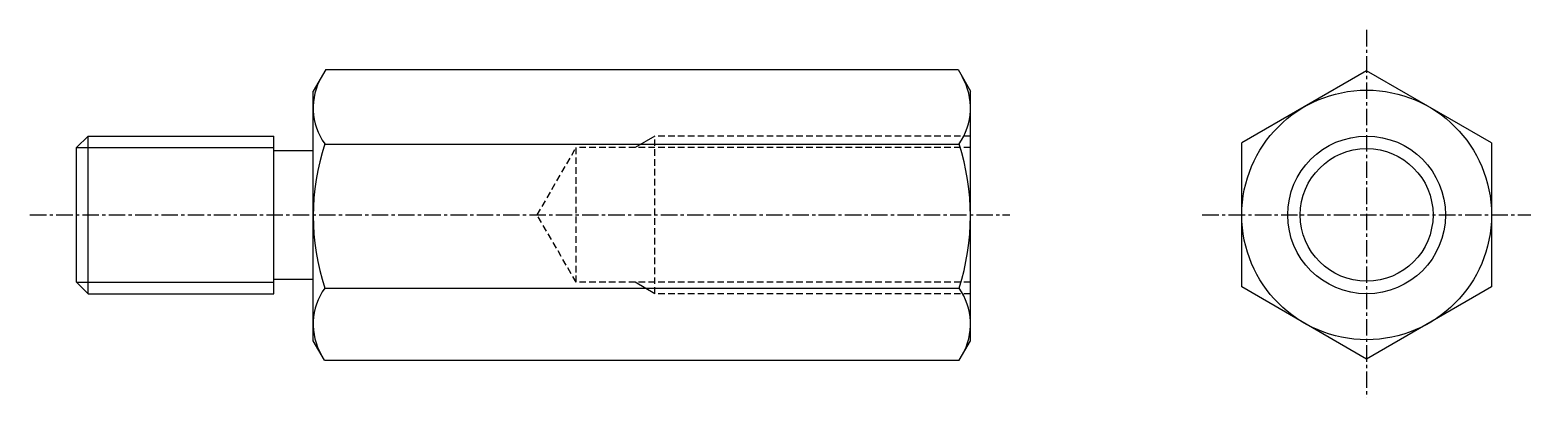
# Model space of a CAD drawing. Extents: x 139 to 253, y 75 to 186.
# Drawn here: x 139.1 to 253.2, y 157.8 to 185.8 of the extents above; entities outside this region: 2.
import ezdxf

# ---------------------------------------------------------------- set-up
doc = ezdxf.new("R2010")
doc.units = 0
doc.linetypes.add('CENTER', pattern=[2, 1.25, -0.25, 0.25, -0.25])
doc.linetypes.add('DASHED', pattern=[0.75, 0.5, -0.25])
doc.layers.get('0').update_dxf_attribs({"linetype": 'CONTINUOUS'})
doc.layers.add('CENTER', color=1, linetype='CENTER')

msp = doc.modelspace()

# ---------------------------------------------------------------- linework, layer by layer
at = {"color": 7, "linetype": 'CONTINUOUS'}
for p, q in [((161.55, 182.78), (160.6, 181.14)), ((161.55, 182.78), (209.66, 182.78)), ((209.66, 182.78), (210.6, 181.14)), ((240.74, 182.69), (231.24, 177.21)), ((250.24, 177.21), (240.74, 182.69)), ((160.6, 162.14), (160.6, 181.14)), ((210.6, 162.14), (210.6, 181.14)), ((245.49, 179.95), (245.49, 179.95)), ((247.87, 178.58), (247.87, 178.58)), ((161.47, 177.12), (209.73, 177.12)), ((231.24, 166.24), (231.24, 177.21)), ((250.24, 177.21), (250.24, 166.24)), ((160.6, 167.57), (160.6, 175.87)), ((210.6, 166.72), (210.6, 176.72)), ((161.47, 166.15), (209.73, 166.15)), ((240.74, 160.75), (231.24, 166.24)), ((250.24, 166.24), (240.74, 160.75)), ((161.45, 160.67), (160.6, 162.14)), ((209.75, 160.67), (210.6, 162.14)), ((161.45, 160.67), (209.75, 160.67))]:
    msp.add_line(p, q, dxfattribs=at)
at = {"linetype": 'CONTINUOUS'}
for p, q in [((142.6, 176.85), (143.48, 177.72)), ((143.48, 177.72), (157.6, 177.72)), ((143.48, 165.72), (143.48, 177.72)), ((157.6, 165.72), (157.6, 177.72)), ((142.6, 166.6), (142.6, 176.85)), ((157.6, 176.62), (160.6, 176.62)), ((157.6, 166.82), (160.6, 166.82)), ((142.6, 166.6), (143.48, 165.72)), ((143.48, 165.72), (157.6, 165.72))]:
    msp.add_line(p, q, dxfattribs=at)
at = {"color": 3}
for p, q in [((186.6, 177.72), (185.08, 176.85)), ((186.6, 165.72), (185.08, 166.6))]:
    msp.add_line(p, q, dxfattribs=at)
at = {"color": 3, "linetype": 'DASHED'}
for p, q in [((210.6, 177.72), (186.6, 177.72)), ((186.6, 165.72), (186.6, 177.72)), ((177.64, 171.72), (180.6, 176.85)), ((180.6, 166.6), (180.6, 176.85)), ((210.6, 176.85), (180.6, 176.85)), ((180.6, 166.6), (177.64, 171.72)), ((210.6, 166.6), (180.6, 166.6)), ((210.6, 165.72), (186.6, 165.72))]:
    msp.add_line(p, q, dxfattribs=at)
at = {"color": 3, "linetype": 'CONTINUOUS'}
for p, q in [((142.6, 176.85), (157.6, 176.85)), ((142.6, 166.6), (157.6, 166.6))]:
    msp.add_line(p, q, dxfattribs=at)
at = {"color": 7, "linetype": 'CONTINUOUS'}
msp.add_circle((240.74, 171.72), 9.5, dxfattribs=at)
at = {"color": 3, "linetype": 'CONTINUOUS'}
msp.add_circle((240.74, 171.72), 6, dxfattribs=at)
msp.add_circle((240.74, 171.72), 5.05)
at = {"color": 7, "linetype": 'CONTINUOUS'}
for centre, radius, start, end in [((165.35, 179.87), 4.75, 150, 215.2644), ((205.85, 179.87), 4.75, 324.7356, 30), ((178.29, 171.64), 17.69, 161.9403, 198.0597), ((192.91, 171.64), 17.69, 341.9403, 18.0597), ((165.35, 163.41), 4.75, 144.7356, 210), ((205.85, 163.41), 4.75, 330, 35.2644)]:
    msp.add_arc(centre, radius, start, end, dxfattribs=at)
at = {"layer": 'CENTER', "color": 1, "linetype": 'CENTER'}
for p, q in [((240.74, 185.8), (240.74, 157.79)), ((139.05, 171.72), (213.6, 171.72)), ((228.24, 171.72), (253.24, 171.72))]:
    msp.add_line(p, q, dxfattribs=at)

# ---------------------------------------------------------------- texts
at = {"color": 7, "linetype": 'CONTINUOUS'}
for s, p in [('LSBWF 19-50', (145.6, 89.6)), ('LSBWF19', (145.6, 74.6))]:
    msp.add_text(s, height=4, dxfattribs=at).set_placement(p)

doc.saveas('drawing.dxf')
